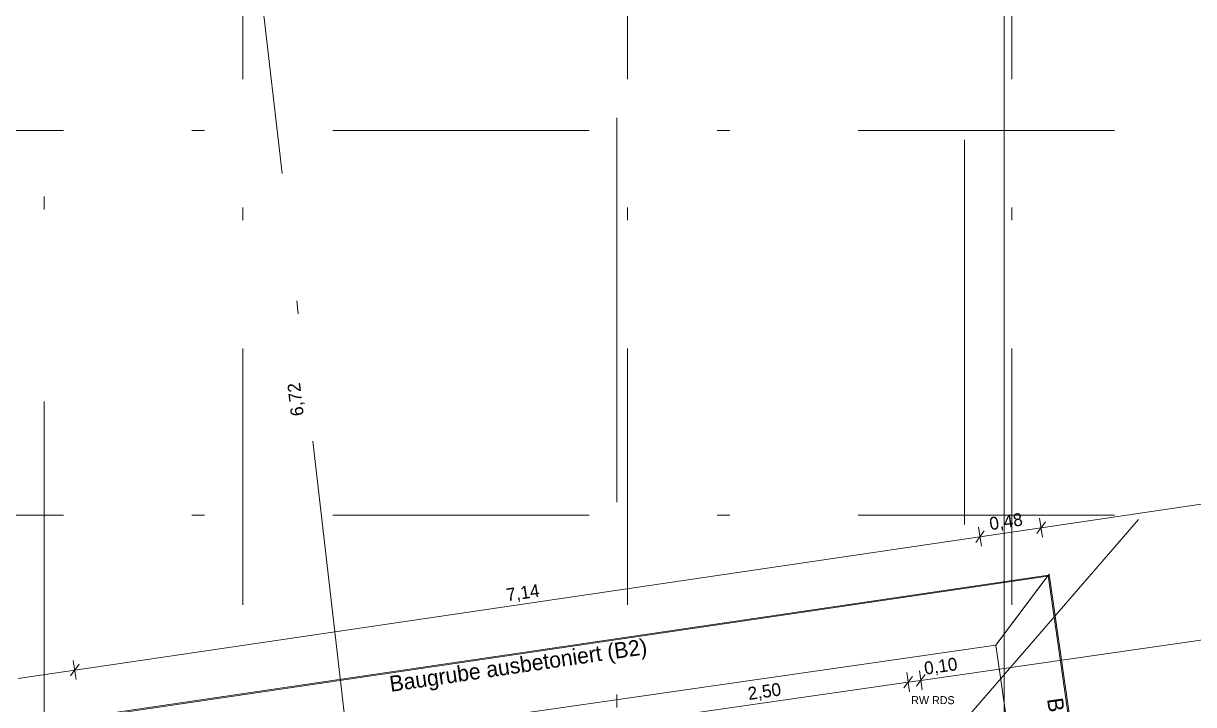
# Model space of a CAD drawing. Header units: metres. Extents: x -14 to 456, y -38 to 65.
# Drawn here: x 4.29 to 13.42, y -28.48 to -23.16 of the extents above; entities that cross this region are included whole.
import ezdxf

# ---------------------------------------------------------------- set-up
doc = ezdxf.new("R2010")
doc.units = ezdxf.units.M
doc.header["$MEASUREMENT"] = 0
for name, pattern in [('Achse', [0.004, 0.002, -0.001, 0, -0.001]), ('Kanal', [0.005, 0.003, -0.001, 0, -0.001]), ('Schnittlinie', [0.006, 0.003, -0.0015, 0, -0.0015])]:
    doc.linetypes.add(name, pattern=pattern)
for name, color, linetype in [('-2._Grundriss Schickerschacht PP_3_000 Achsraster', 7, 'Continuous'), ('-2._Grundriss Schickerschacht PP_3_260 Fundament', 7, 'Continuous'), ('-2._Grundriss Schickerschacht PP_3_611 Entwässerung', 7, 'Continuous'), ('-2._Grundriss Schickerschacht PP_3_851 Marker Schnitt', 7, 'Continuous'), ('-2._Grundriss Schickerschacht PP_3_950 Polierplan Bemaßung', 7, 'Continuous'), ('-2._Grundriss Schickerschacht PP_3_Kataster Grundstücke_Grundstück', 7, 'Continuous'), ('-2._Grundriss Schickerschacht PP_3_Kataster Grundstücke_Grundstück_Eigentümer', 7, 'Continuous')]:
    doc.layers.add(name, color=color, linetype=linetype)
doc.styles.add('ERSTELLTER_STIL_6', font='')
doc.styles.get('ERSTELLTER_STIL_6').set_extended_font_data('Eurostile')

msp = doc.modelspace()

# ---------------------------------------------------------------- linework, layer by layer
at = {"layer": '-2._Grundriss Schickerschacht PP_3_000 Achsraster', "color": 5, "linetype": 'Achse', "lineweight": 0, "ltscale": 1000}
for p, q in [((6, 3), (6, -36)), ((9, 3), (9, -36)), ((12, 3), (12, -36)), ((-1.5, -24), (21, -24)), ((-1.5, -27), (21, -27))]:
    msp.add_line(p, q, dxfattribs=at)
at = {"layer": '-2._Grundriss Schickerschacht PP_3_260 Fundament', "color": 7, "linetype": 'Continuous', "lineweight": 18, "ltscale": 1000, "flags": 128}
for points in [[(12.2842, -27.4679), (4.2933, -28.6452)], [(4.3028, -28.6523), (12.277, -27.4774)], [(11.8752, -28.0143), (12.282, -27.4709)], [(12.277, -27.4774), (11.8752, -28.0143)], [(12.277, -27.4774), (12.2842, -27.4679)], [(12.2903, -27.4597), (12.282, -27.4709)], [(12.282, -27.4709), (12.8713, -31.5702)], [(12.8825, -31.5787), (12.2903, -27.4597)], [(11.8752, -28.0143), (4.8078, -29.0304)], [(12.3894, -31.5915), (11.8752, -28.0143)]]:
    msp.add_lwpolyline(points, dxfattribs=at)
at = {"layer": '-2._Grundriss Schickerschacht PP_3_611 Entwässerung', "color": 171, "linetype": 'Kanal', "lineweight": 13, "ltscale": 1000, "true_color": 0x6c6cff}
for p, q in [((11.0216, -29.3026), (17.9422, -21.3184)), ((6.8887, -29.4026), (6.1197, -22.7262)), ((6.8887, -29.4026), (6.1197, -22.7262))]:
    msp.add_line(p, q, dxfattribs=at)
at = {"layer": '-2._Grundriss Schickerschacht PP_3_851 Marker Schnitt', "color": 7, "linetype": 'Schnittlinie', "lineweight": 13, "ltscale": 1000}
for p, q in [((11.63, -5.7741), (11.63, -35.645)), ((8.9179, -11.7), (8.9179, -29.1277)), ((4.45, -20.015), (4.45, -35.645))]:
    msp.add_line(p, q, dxfattribs=at)
at = {"layer": '-2._Grundriss Schickerschacht PP_3_Kataster Grundstücke_Grundstück', "color": 7, "linetype": 'Continuous', "lineweight": 13, "ltscale": 1000}
for p, q in [((12.2271, -27.0987), (17.5898, -26.3086)), ((12.2381, -27.1729), (12.2162, -27.0245)), ((11.7615, -27.2431), (11.7397, -27.0947)), ((11.7506, -27.1689), (12.2271, -27.0987)), ((12.2609, -27.0533), (12.1934, -27.1441)), ((4.6869, -28.2096), (11.7506, -27.1689)), ((11.7843, -27.1235), (11.7169, -27.2143)), ((17.7569, -27.3592), (11.2883, -28.2892)), ((4.2468, -28.2745), (4.6869, -28.2096)), ((4.7206, -28.1642), (4.6532, -28.255)), ((4.6978, -28.2838), (4.676, -28.1354)), ((11.1893, -28.3035), (8.7148, -28.6592)), ((11.1554, -28.3487), (11.2232, -28.2582)), ((11.1786, -28.2292), (11.2, -28.3777)), ((11.2883, -28.2892), (11.1893, -28.3035)), ((11.2544, -28.3345), (11.3222, -28.2439)), ((11.2776, -28.215), (11.299, -28.3635))]:
    msp.add_line(p, q, dxfattribs=at)
at = {"layer": '-2._Grundriss Schickerschacht PP_3_Kataster Grundstücke_Grundstück_Eigentümer', "color": 76, "linetype": 'Continuous', "lineweight": 13, "ltscale": 1000, "true_color": 0x3f7f02}
msp.add_line((11.9384, -31.3281), (11.9384, 0), dxfattribs=at)

# ---------------------------------------------------------------- texts
at = {"layer": '-2._Grundriss Schickerschacht PP_3_611 Entwässerung', "color": 171, "linetype": 'Continuous', "lineweight": 13, "true_color": 0x6c6cff, "insert": (6.4929, -26.2199), "char_height": 0.1, "attachment_point": 7, "rotation": 96.57018, "style": 'ERSTELLTER_STIL_6'}
msp.add_mtext('\\A1;{\\pql;\\fEurostile|b0|i0|c0|p0;\\W1.000000;6,72}', dxfattribs=at)
msp.add_mtext('\\A1;{\\pql;\\fEurostile|b0|i0|c0|p0;\\W1.000000;6,72}', dxfattribs=at)
at = {"layer": '-2._Grundriss Schickerschacht PP_3_950 Polierplan Bemaßung', "color": 7, "linetype": 'Continuous', "lineweight": 13, "char_height": 0.1, "width": 0.306373, "attachment_point": 7, "style": 'ERSTELLTER_STIL_6'}
for s, insert, rotation in [('\\A1;{\\pql;\\fEurostile|b0|i0|c0|p0;\\W1.000000;0,48}', (11.8344, -27.1364), 8.38119), ('\\A1;{\\pql;\\fEurostile|b0|i0|c0|p0;\\W1.000000;7,14}', (8.0643, -27.6918), 8.38119), ('\\A1;{\\pql;\\fEurostile|b0|i0|c0|p0;\\W1.000000;0,10}', (11.3251, -28.2637), 8.18129), ('\\A1;{\\pql;\\fEurostile|b0|i0|c0|p0;\\W1.000000;2,50}', (9.9492, -28.4615), 8.18129)]:
    msp.add_mtext(s, dxfattribs=dict(at, insert=insert, rotation=rotation))
at = {"layer": '-2._Grundriss Schickerschacht PP_3_Kataster Grundstücke_Grundstück', "color": 7, "linetype": 'Continuous', "lineweight": 13, "char_height": 0.0625, "attachment_point": 1, "style": 'ERSTELLTER_STIL_6'}
for s, insert in [('\\A1;{\\pql;\\pt0,1;\\fEurostile|b0|i0|c0|p0;\\W1.000000;}', (11.1522, -28.4013)), ('\\A1;{\\pql;\\pt0,1;\\fEurostile|b0|i0|c0|p0;\\W1.000000;RW RDS\\fEurostile|b0|i0|c0|p0;\\W1.000000;\\A1{\\H.66x;\\S^  ;}\\fEurostile|b0|i0|c0|p0;\\W1.000000;\\fEurostile|b0|i0|c0|p0;\\W1.000000;\\A1{\\H.66x;\\S^  ;}\\fEurostile|b0|i0|c0|p0;\\W1.000000;\\fEurostile|b0|i0|c0|p0;\\W1.000000;\\fEurostile|b0|i0|c0|p0;\\W1.000000;\\fEurostile|b0|i0|c0|p0;\\W1.000000;\\fEurostile|b0|i0|c0|p0;\\W1.000000;\\fEurostile|b0|i0|c0|p0;\\W1.000000;\\fEurostile|b0|i0|c0|p0;\\W1.000000;\\A1{\\H.66x;\\S^  ;}\\fEurostile|b0|i0|c0|p0;\\W1.000000;\\fEurostile|b0|i0|c0|p0;\\W1.000000;\\A1{\\H.66x;\\S^  ;}\\fEurostile|b0|i0|c0|p0;\\W1.000000;\\fEurostile|b0|i0|c0|p0;\\W1.000000;\\fEurostile|b0|i0|c0|p0;\\W1.000000;\\fEurostile|b0|i0|c0|p0;\\W1.000000;\\fEurostile|b0|i0|c0|p0;\\W1.000000;\\fEurostile|b0|i0|c0|p0;\\W1.000000;\\fEurostile|b0|i0|c0|p0;\\W1.000000;\\A1{\\H.66x;\\S^  ;}\\fEurostile|b0|i0|c0|p0;\\W1.000000;\\fEurostile|b0|i0|c0|p0;\\W1.000000;\\A1{\\H.66x;\\S^  ;}\\fEurostile|b0|i0|c0|p0;\\W1.000000;\\fEurostile|b0|i0|c0|p0;\\W1.000000;\\fEurostile|b0|i0|c0|p0;\\W1.000000;\\fEurostile|b0|i0|c0|p0;\\W1.000000;\\fEurostile|b0|i0|c0|p0;\\W1.000000;\\fEurostile|b0|i0|c0|p0;\\W1.000000;\\fEurostile|b0|i0|c0|p0;\\W1.000000;\\A1{\\H.66x;\\S^  ;}\\fEurostile|b0|i0|c0|p0;\\W1.000000;\\fEurostile|b0|i0|c0|p0;\\W1.000000;\\A1{\\H.66x;\\S^  ;}\\fEurostile|b0|i0|c0|p0;\\W1.000000;\\fEurostile|b0|i0|c0|p0;\\W1.000000;\\fEurostile|b0|i0|c0|p0;\\W1.000000;\\fEurostile|b0|i0|c0|p0;\\W1.000000;\\fEurostile|b0|i0|c0|p0;\\W1.000000;\\fEurostile|b0|i0|c0|p0;\\W1.000000;\\fEurostile|b0|i0|c0|p0;\\W1.000000;\\A1{\\H.66x;\\S^  ;}\\fEurostile|b0|i0|c0|p0;\\W1.000000;\\fEurostile|b0|i0|c0|p0;\\W1.000000;\\A1{\\H.66x;\\S^  ;}\\fEurostile|b0|i0|c0|p0;\\W1.000000;\\fEurostile|b0|i0|c0|p0;\\W1.000000;\\fEurostile|b0|i0|c0|p0;\\W1.000000;\\fEurostile|b0|i0|c0|p0;\\W1.000000;\\fEurostile|b0|i0|c0|p0;\\W1.000000;\\fEurostile|b0|i0|c0|p0;\\W1.000000;\\fEurostile|b0|i0|c0|p0;\\W1.000000;\\A1{\\H.66x;\\S^  ;}\\fEurostile|b0|i0|c0|p0;\\W1.000000;}', (11.214, -28.4124))]:
    msp.add_mtext(s, dxfattribs=dict(at, insert=insert))
at = {"layer": '-2._Grundriss Schickerschacht PP_3_Kataster Grundstücke_Grundstück_Eigentümer', "color": 7, "linetype": 'Continuous', "lineweight": 13, "char_height": 0.123474, "attachment_point": 1, "style": 'ERSTELLTER_STIL_6'}
for insert, rotation in [((7.135, -28.2572), 8.38119), ((12.3959, -28.4174), 278.18129)]:
    msp.add_mtext('\\A1;{\\pql;\\fEurostile|b0|i0|c0|p0;\\W1.000000;Baugrube ausbetoniert (B2)}', dxfattribs=dict(at, insert=insert, rotation=rotation))

doc.saveas('drawing.dxf')
